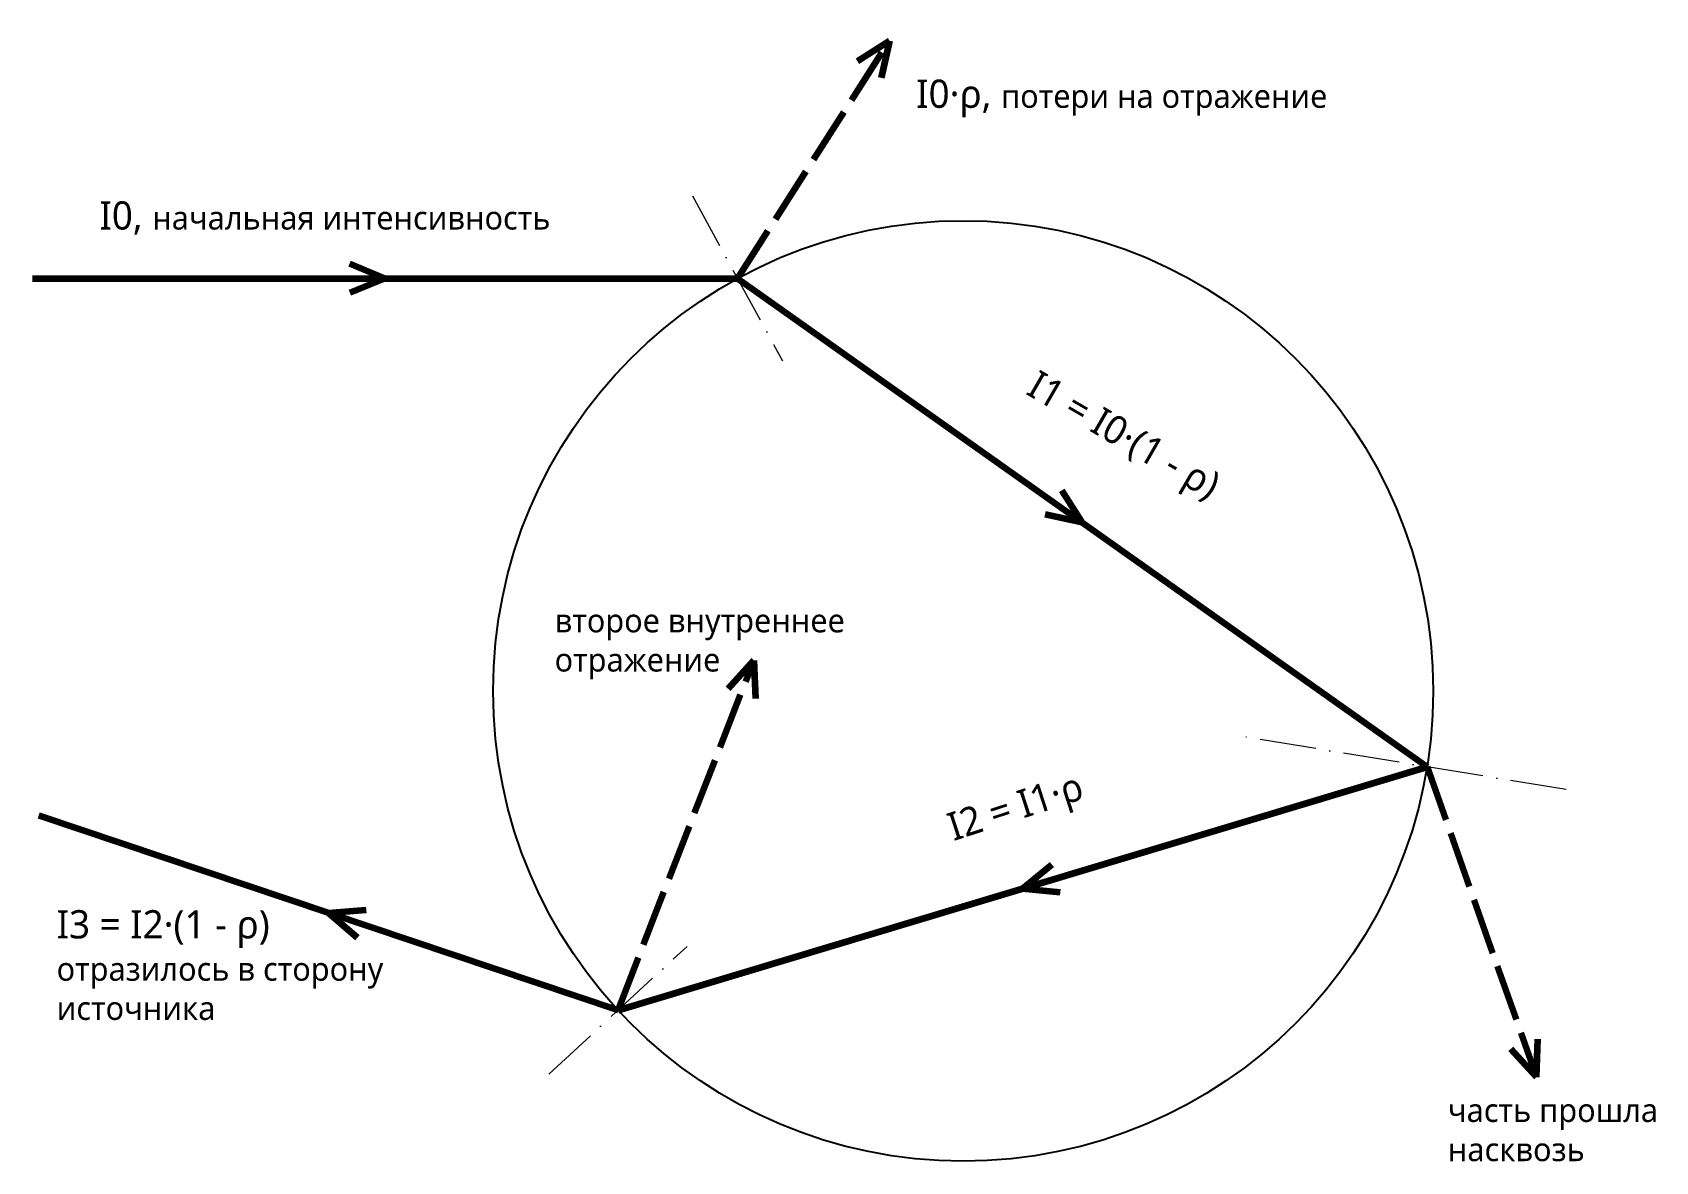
# Model space of a CAD drawing. Header units: millimetres. Extents: x -198 to 147, y -100 to 140.
import ezdxf

# ---------------------------------------------------------------- set-up
doc = ezdxf.new("R2010")
doc.units = ezdxf.units.MM
doc.linetypes.add('ACAD_ISO02W100', pattern=[15, 12, -3])
doc.linetypes.add('ACAD_ISO10W100', pattern=[18, 12, -2.95, 0.1, -2.95])
for name, color, linetype, lineweight, true_color in [('1', 252, 'Continuous', 25, 0xa0a0a4), ('osi', 5, 'ACAD_ISO10W100', 18, 0x0000ff), ('ray1', 30, 'Continuous', 100, 0xff7f00), ('ray2', 30, 'ACAD_ISO02W100', 100, 0xff7f00), ('razm', 7, 'Continuous', 25, 0x000000)]:
    doc.layers.add(name, color=color, linetype=linetype, lineweight=lineweight, true_color=true_color)
doc.styles.add('textstyle0', font='')
doc.styles.add('textstyle1', font='')
doc.styles.add('textstyle2', font='')
doc.styles.add('textstyle3', font='')
doc.styles.add('textstyle4', font='')
doc.styles.add('textstyle5', font='')
doc.styles.add('textstyle6', font='')
doc.styles.get('textstyle0').set_extended_font_data('Open Sans')
doc.styles.get('textstyle1').set_extended_font_data('Open Sans')
doc.styles.get('textstyle2').set_extended_font_data('Open Sans')
doc.styles.get('textstyle3').set_extended_font_data('Open Sans')
doc.styles.get('textstyle4').set_extended_font_data('Open Sans')
doc.styles.get('textstyle5').set_extended_font_data('Open Sans')
doc.styles.get('textstyle6').set_extended_font_data('Open Sans')

# ---------------------------------------------------------------- blocks, each defined once
blk = doc.blocks.new('arrow1')
at = {"layer": 'ray1'}
for q in [(-7.46, 3.08), (-7.46, -3.08)]:
    blk.add_line((0, 0), q, dxfattribs=at)

msp = doc.modelspace()

# ---------------------------------------------------------------- linework, layer by layer
at = {"layer": '1'}
msp.add_circle((0, 0), 100, dxfattribs=at)
at = {"layer": 'osi'}
for p, q in [((-57.61, 105.26), (-38.41, 70.18)), ((128.3, -20.96), (59.22, -9.67)), ((-88.12, -81.46), (-58.74, -54.31))]:
    msp.add_line(p, q, dxfattribs=at)
at = {"layer": 'ray1'}
for p, q in [((-198.01, 87.72), (-48.01, 87.72)), ((-48.01, 87.72), (98.69, -16.12)), ((-73.43, -67.88), (98.69, -16.12)), ((-196.67, -26.52), (-73.43, -67.88))]:
    msp.add_line(p, q, dxfattribs=at)
at = {"layer": 'ray2'}
for p, q in [((-48.01, 87.72), (-15.67, 138.26)), ((-73.43, -67.88), (-44.55, 6.44)), ((98.69, -16.12), (121.96, -82.14))]:
    msp.add_line(p, q, dxfattribs=at)

# ---------------------------------------------------------------- block references
at = {"layer": 'ray1'}
for p, rotation in [((-15.67, 138.26), 55.00000000000001), ((25.34, 35.8), -35), ((-44.55, 6.44), 70), ((12.63, -42), -162.99999999999997), ((-135.05, -47.2), 162), ((121.96, -82.14), -70)]:
    msp.add_blockref('arrow1', p, dxfattribs=dict(at, rotation=rotation))
msp.add_blockref('arrow1', (-123.01, 87.72), dxfattribs=at)

# ---------------------------------------------------------------- texts
at = {"layer": 'razm', "char_height": 6, "attachment_point": 1}
for s, insert, style in [('I\\S^0;·ρ, \\H5.00001;потери на отражение', (-10, 130), 'textstyle4'), ('I\\S^0;, \\H5.00001;начальная интенсивность', (-183.77, 104.12), 'textstyle2'), ('\\H5.00001;второе внутреннее\\Pотражение', (-86.92, 17.46), 'textstyle0'), ('I\\S^3 ;= I\\S^2;·(1 - ρ)\\P\\H5.00001;отразилось в сторону\\Pисточника', (-192.87, -46.62), 'textstyle1'), ('\\H5.00001;часть прошла\\H6;\\P\\H5.00001;насквозь', (103.13, -86.66), 'textstyle5')]:
    msp.add_mtext(s, dxfattribs=dict(at, insert=insert, style=style))
for s, insert, rotation, style in [('I\\S^1 ;= I\\S^0;·(1 - ρ)', (16.12, 68.44), 330, 'textstyle3'), ('I\\S^2 ;= I\\S^1;·ρ', (-3.91, -26.23), 18, 'textstyle6')]:
    msp.add_mtext(s, dxfattribs=dict(at, insert=insert, rotation=rotation, style=style))

doc.saveas('drawing.dxf')
